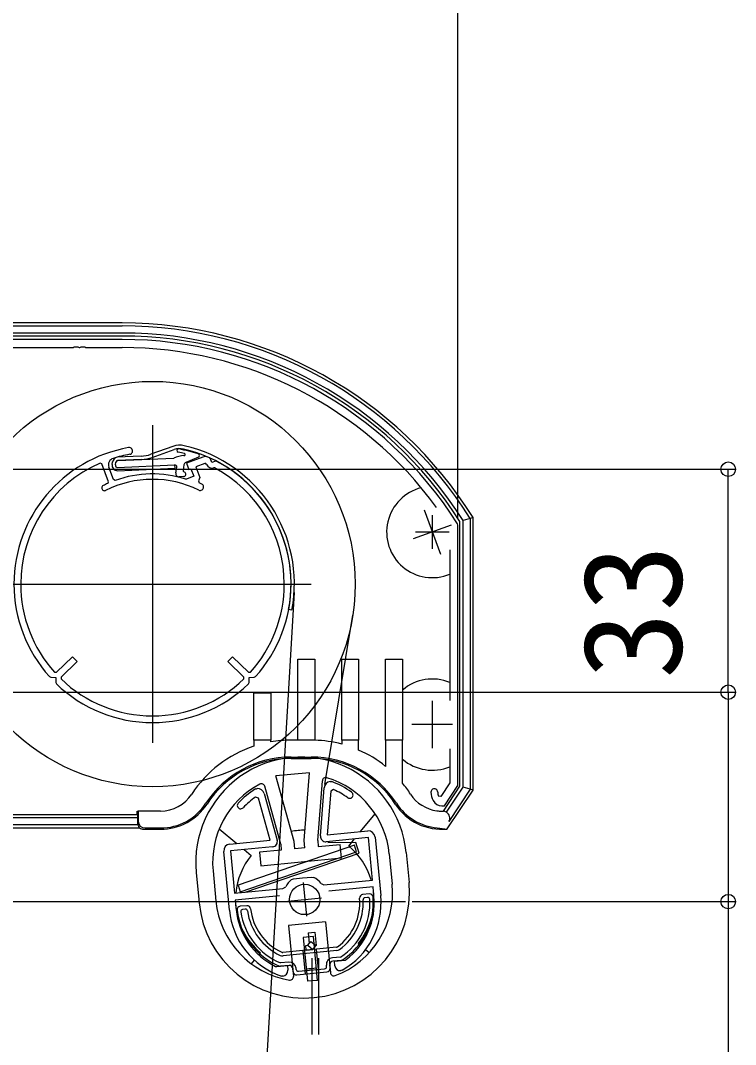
# Model space of a CAD drawing. Units: millimetres, scale not verified. Extents: x -875 to 875, y -1318 to 1308.
# Drawn here: x -110.9 to -5.1, y -603.2 to -451.7 of the extents above; entities that cross this region are included whole.
import ezdxf
from ezdxf.enums import TextEntityAlignment as Align

# ---------------------------------------------------------------- set-up
doc = ezdxf.new("R2010")
doc.units = ezdxf.units.MM
doc.header["$LTSCALE"] = 8
for name, color, linetype in [('0-3_YKK_11', 7, 'Continuous'), ('0-5_YKK_12', 2, 'Continuous'), ('0-6_YKK_13', 4, 'Continuous'), ('0-8_YKK_D', 6, 'Continuous')]:
    doc.layers.add(name, color=color, linetype=linetype)
doc.styles.add('ＭＳ ゴシック', font='')
doc.styles.get('ＭＳ ゴシック').set_extended_font_data('MS Gothic')

msp = doc.modelspace()

# ---------------------------------------------------------------- linework, layer by layer
at = {"layer": '0-3_YKK_11'}
for p, q in [((-95.889, -498.9), (-129.789, -498.9)), ((-83.376, -517.391), (-83.483, -517.274)), ((-82.21, -517.896), (-82.367, -517.883)), ((-49.989, -524.9), (-49.989, -529.9)), ((-47.489, -527.4), (-52.489, -527.4)), ((-47.389, -530.038), (-47.389, -552.328)), ((-49.989, -553.4), (-49.989, -558.4)), ((-47.489, -555.9), (-52.489, -555.9)), ((-66.54, -572.37), (-65.98, -565.249)), ((-74.844, -566.102), (-72.935, -572.986)), ((-58.45, -572.534), (-57.616, -581.194)), ((-80.012, -583.351), (-80.846, -574.691)), ((-69.102, -579.286), (-68.622, -584.263)), ((-71.35, -582.014), (-66.373, -581.535))]:
    msp.add_line(p, q, dxfattribs=at)
for points in [[(-119.876, -500.1), (-103.147, -500.1), (-102.964, -499.98), (-102.414, -499.98), (-102.231, -500.1), (-102.147, -500.1), (-101.964, -499.98), (-101.414, -499.98), (-101.231, -500.1), (-95.889, -500.1)], [(-83.928, -516.296), (-86.339, -517.198), (-85.989, -518.134), (-85.708, -518.029), (-85.287, -519.153), (-86.354, -519.552), (-86.484, -519.555)], [(-81.884, -516.937), (-82.042, -516.925), (-82.622, -517.124), (-82.821, -516.545), (-82.928, -516.428)], [(-98.012, -520.206), (-97.906, -519.953), (-98.888, -517.327), (-99.155, -517.213)], [(-96.912, -519.764), (-97.167, -519.646), (-97.858, -517.797)], [(-83.503, -517.266), (-83.654, -517.261), (-84.958, -517.749), (-84.367, -519.329), (-84.597, -519.845), (-84.498, -520.108)], [(-48.555, -567.9), (-48.189, -567.9), (-46.189, -564.9), (-46.189, -526.365), (-46.236, -526.204)], [(-105.898, -548.128), (-105.611, -548.138), (-103.246, -545.855), (-102.551, -546.574), (-104.916, -548.858), (-104.916, -549.146)], [(-77.862, -549.146), (-77.862, -548.858), (-80.227, -546.574), (-79.532, -545.855)], [(-79.532, -545.855), (-77.168, -548.138), (-76.88, -548.128)], [(-106.641, -548.797), (-106.423, -548.897), (-105.695, -548.91), (-105.702, -549.644), (-105.611, -549.865)], [(-77.168, -549.865), (-77.076, -549.644), (-77.076, -548.91), (-76.355, -548.897), (-76.137, -548.797)], [(-47.389, -559.472), (-47.389, -564.537), (-48.716, -566.527), (-49.066, -566.495)], [(-65.079, -564.332), (-64.963, -564.321), (-64.827, -564.339)], [(-79.946, -573.599), (-73.963, -573.023), (-75.69, -566.794), (-76.151, -566.628)], [(-76.149, -565.429), (-76.019, -565.385), (-75.904, -565.374)], [(-64.597, -565.515), (-65.018, -565.766), (-65.525, -572.211), (-59.541, -571.635)], [(-66.449, -579.406), (-66.011, -579.591), (-58.841, -578.901), (-59.445, -572.63), (-65.666, -573.229)], [(-73.629, -573.996), (-79.851, -574.595), (-79.247, -580.866), (-72.077, -580.175), (-71.682, -579.91)], [(-70.805, -578.832), (-70.536, -578.721), (-69.169, -578.589), (-67.802, -578.458), (-67.516, -578.516)], [(-58.611, -581.29), (-58.745, -579.896), (-65.287, -580.526)], [(-72.61, -581.231), (-79.151, -581.861), (-79.017, -583.255)], [(-64.4, -591.592), (-64.467, -590.895), (-62.9, -590.745), (-62.749, -590.686)], [(-73.163, -591.688), (-73.002, -591.717), (-71.435, -591.566), (-71.368, -592.263)], [(-63.331, -592.266), (-63.452, -592.305), (-63.527, -592.312)], [(-72.088, -593.136), (-72.163, -593.143), (-72.289, -593.129)]]:
    msp.add_lwpolyline(points, dxfattribs=at)
for centre, radius, start, end in [((-95.889, -557.7), 58.8, 32.38754, 90), ((-95.889, -557.7), 57.6, 36.12208, 89.99999), ((-91.389, -535.1), 20.5, 99.93254, 180.00001), ((-94.839, -515.4), 0.5, 279.93255, 99.93257), ((-96.922, -517.447), 1, 107.4014, 200.49999), ((-91.389, -535.1), 19.5, 99.93254, 107.40139), ((-83.578, -517.233), 1, 66.38536, 110.49996), ((-91.389, -535.1), 20.5, 65.62231, 66.38538), ((-91.389, -535.1), 19.5, 113.47003, 180), ((-91.39, -535.101), 19.501, 66.0819, 66.14447), ((-82.622, -517.124), 0.8, 199.45907, 288.54089), ((-91.389, -535.1), 19.5, 359.99999, 61.91725), ((-91.389, -535.1), 20.5, 0.00001, 62.37769), ((-91.389, -535.1), 15.5, 63.7908, 116.55843), ((-91.389, -535.1), 16.3, 72.48771, 109.80549), ((-98.498, -520.878), 0.4, 116.55848, 296.5585), ((-91.389, -535.1), 16.3, 113.97453, 116.5584), ((-84.323, -520.745), 0.5, 243.79072, 63.79074), ((-91.389, -535.1), 16.5, 63.79078, 65.31382), ((-91.389, -535.1), 20.5, 180.00001, 221.92602), ((-91.389, -535.1), 19.5, 180.00001, 221.92144), ((-91.389, -535.1), 19.5, 318.07856, 359.99999), ((-91.389, -535.1), 20.5, 318.07398, 359.99999), ((-91.389, -535.1), 20.5, 226.07396, 270), ((-91.389, -535.1), 19.5, 226.07854, 270), ((-91.389, -535.1), 19.5, 270, 313.92146), ((-91.389, -535.1), 20.5, 270, 313.92604), ((-64.983, -565.327), 1, 95.50001, 175.49999), ((-69.386, -576.3), 12.8, 54.33073, 69.13717), ((-69.392, -576.3), 12.8, 121.86283, 136.66927), ((-69.392, -576.3), 11.8, 124.94529, 136.66926), ((-75.808, -566.369), 1, 15.50001, 95.49999), ((-69.386, -576.3), 11.8, 54.33074, 66.05471), ((-62.214, -566.307), 0.5, 234.33071, 54.33073), ((-49.689, -565.9), 0.5, 359.99999, 180.00001), ((-47.689, -565.9), 2.5, 179.99997, 209.99999), ((-47.689, -565.9), 1.5, 180.00005, 203.38383), ((-78.339, -567.86), 0.5, 136.66927, 316.66929), ((-48.555, -566.4), 1.5, 210, 270.00003), ((-65.743, -572.433), 0.8, 175.49999, 275.49997), ((-59.445, -572.63), 1, 5.50001, 95.49999), ((-79.851, -574.595), 1, 95.50001, 185.49999), ((-73.706, -573.199), 0.8, 275.50003, 15.50001), ((-68.583, -581.537), 3.5, 129.40126, 152.30433), ((-69.181, -581.594), 3.5, 38.69567, 61.59874), ((-69.063, -582.296), 11.5, 299.89575, 5.49999), ((-69.063, -582.296), 10.5, 306.96698, 5.5), ((-68.565, -582.248), 11.5, 185.50001, 251.10425), ((-68.565, -582.248), 10.5, 185.5, 244.03302), ((-72.164, -592.34), 0.8, 275.50001, 5.49999), ((-63.604, -591.516), 0.8, 185.50001, 275.49999)]:
    msp.add_arc(centre, radius, start, end, dxfattribs=at)
at = {"layer": '0-5_YKK_12'}
for p, q in [((-91.389, -511.6), (-91.389, -558.6)), ((-51.186, -524.111), (-48.792, -530.689)), ((-47.17, -526.374), (-52.808, -528.426)), ((-114.889, -535.1), (-67.889, -535.1)), ((-49.989, -552.4), (-49.989, -559.4)), ((-46.989, -555.9), (-52.989, -555.9)), ((-572.116, -582.1), (-53.95, -582.1))]:
    msp.add_line(p, q, dxfattribs=at)
at = {"layer": '0-6_YKK_13'}
for p, q in [((-95.889, -496.461), (-134.428, -496.461)), ((-134.004, -496.885), (-95.889, -496.885)), ((-95.889, -497.95), (-132.939, -497.95)), ((-88.368, -514.73), (-91.615, -515.887)), ((-91.448, -516.358), (-88.2, -515.201)), ((-93.075, -516.172), (-96.596, -516.325)), ((-96.524, -516.823), (-88.222, -516.46)), ((-93.053, -516.671), (-96.524, -516.823)), ((-86.736, -516.095), (-86.675, -516.092)), ((-84.595, -516.327), (-86.432, -517.088)), ((-97.367, -517.394), (-97.3, -516.99)), ((-97.367, -517.394), (-97.312, -517.06)), ((-96.874, -517.476), (-96.807, -517.073)), ((-96.874, -517.476), (-96.807, -517.073)), ((-96.874, -517.476), (-96.807, -517.074)), ((-96.565, -517.826), (-88.113, -517.457)), ((-96.565, -517.826), (-88.113, -517.457)), ((-96.565, -517.826), (-88.113, -517.457)), ((-96.544, -518.325), (-88.091, -517.956)), ((-96.544, -518.325), (-88.091, -517.956)), ((-88.113, -517.457), (-88.091, -517.956)), ((-87.945, -518.646), (-87.804, -517.806)), ((-86.734, -517.467), (-86.867, -518.261)), ((-86.804, -519.201), (-87.43, -519.228)), ((-86.655, -518.527), (-86.762, -518.471)), ((-44.374, -525.379), (-45.44, -525.687)), ((-45.44, -565.134), (-45.44, -525.687)), ((-43.95, -525.257), (-44.374, -525.379)), ((-44.374, -525.379), (-44.374, -565.454)), ((-43.95, -565.582), (-43.95, -525.257)), ((-70.425, -536.334), (-101.589, -1065.8)), ((-70.747, -538.963), (-71.239, -538.871)), ((-61.794, -539.71), (-65.949, -564.757)), ((-63.389, -558.2), (-63.389, -546.2)), ((-76.389, -558.2), (-76.389, -551.2)), ((-76.389, -558.2), (-76.389, -559.087)), ((-73.889, -558.2), (-76.389, -558.2)), ((-73.889, -558.459), (-73.889, -558.2)), ((-69.889, -558.2), (-70.889, -558.2)), ((-67.389, -558.2), (-69.889, -558.2)), ((-67.389, -558.207), (-67.389, -558.2)), ((-63.389, -558.2), (-63.389, -558.788)), ((-60.889, -558.2), (-63.389, -558.2)), ((-60.889, -559.661), (-60.889, -558.2)), ((-56.889, -558.2), (-56.889, -562.089)), ((-54.389, -558.2), (-56.889, -558.2)), ((-54.389, -564.564), (-54.389, -558.2)), ((-70.889, -560.7), (-67.889, -560.7)), ((-70.889, -560.892), (-67.889, -560.892)), ((-68.156, -563.021), (-73.133, -563.5)), ((-70.44, -573.211), (-73.133, -563.5)), ((-68.947, -573.067), (-68.156, -563.021)), ((-72.414, -573.577), (-74.786, -565.022)), ((-66.939, -573.05), (-66.243, -564.199)), ((-47.905, -568.866), (-45.44, -565.134)), ((-44.374, -565.454), (-45.44, -565.134)), ((-47.761, -571.349), (-43.95, -565.582)), ((-44.374, -565.454), (-47.543, -570.25)), ((-43.95, -565.582), (-44.374, -565.454)), ((-119.42, -569.65), (-93.611, -569.65)), ((-118.947, -569.2), (-93.611, -569.2)), ((-93.664, -569.2), (-93.664, -568.7)), ((-93.664, -568.7), (-93.489, -568.7)), ((-93.611, -569.65), (-93.617, -570.328)), ((-93.611, -569.2), (-93.611, -569.65)), ((-93.489, -568.7), (-93.489, -570.2)), ((-90.196, -568.7), (-93.489, -568.7)), ((-60.586, -571.735), (-58.431, -569.121)), ((-48.582, -568.7), (-48.334, -568.7)), ((-122.052, -571.154), (-93.334, -571.154)), ((-93.544, -570.715), (-121, -570.715)), ((-93.617, -570.328), (-93.58, -570.291)), ((-92.489, -571.2), (-90.196, -571.2)), ((-81.515, -571.344), (-78.901, -573.499)), ((-47.762, -571.351), (-47.761, -571.349)), ((-92.681, -571.392), (-90.196, -571.392)), ((-62.342, -573.866), (-61.486, -572.826)), ((-77.81, -574.398), (-76.771, -575.255)), ((-72.414, -573.577), (-72.328, -574.473)), ((-70.337, -574.282), (-70.44, -573.211)), ((-68.844, -574.138), (-70.337, -574.282)), ((-68.844, -574.138), (-68.947, -573.067)), ((-66.939, -573.05), (-66.853, -573.946)), ((-66.853, -573.946), (-63.618, -573.635)), ((-61.321, -573.352), (-65.448, -573.409)), ((-60.787, -574.902), (-61.321, -573.352)), ((-77.663, -580.713), (-60.787, -574.902)), ((-56.349, -575.044), (-55.918, -579.524)), ((-53.861, -574.805), (-53.43, -579.284)), ((-84.917, -577.795), (-84.486, -582.274)), ((-82.429, -577.556), (-81.997, -582.035)), ((-59.297, -580.952), (-60.293, -581.047)), ((-59.556, -581.479), (-59.955, -581.517)), ((-77.412, -582.696), (-78.408, -582.792)), ((-77.655, -583.222), (-78.053, -583.26)), ((-65.78, -585.095), (-71.254, -585.622)), ((-71.254, -585.622), (-70.528, -593.16)), ((-65.78, -585.095), (-65.054, -592.633)), ((-68.417, -588.556), (-67.94, -587.977)), ((-68.355, -586.719), (-67.36, -586.623)), ((-68.355, -586.719), (-68.203, -588.297)), ((-67.94, -587.977), (-67.168, -588.614)), ((-67.36, -586.623), (-67.168, -588.614)), ((-64.172, -588.858), (-72.114, -589.623)), ((-64.124, -589.355), (-72.066, -590.12)), ((-69.139, -589.336), (-68.803, -592.817)), ((-68.709, -588.584), (-68.417, -588.556)), ((-68.641, -589.288), (-68.709, -588.584)), ((-68.641, -589.288), (-67.645, -589.192)), ((-68.417, -588.556), (-67.645, -589.192)), ((-67.645, -589.192), (-67.168, -588.614)), ((-67.148, -589.144), (-66.813, -592.626)), ((-60.953, -588.294), (-60.634, -588.557)), ((-59.861, -589.194), (-59.314, -589.645)), ((-76.733, -591.323), (-76.281, -590.775)), ((-75.645, -590.003), (-75.382, -589.684)), ((-71.234, -591.045), (-72.436, -591.16)), ((-67.808, -590.453), (-67.808, -601.746)), ((-66.808, -590.453), (-66.808, -601.746)), ((-63.563, -590.306), (-64.764, -590.422)), ((-63.466, -590.799), (-64.716, -590.919)), ((-71.186, -591.542), (-72.437, -591.663)), ((-70.593, -592.487), (-70.641, -591.992)), ((-70.124, -592.141), (-70.143, -591.944)), ((-70.048, -592.937), (-65.568, -592.506)), ((-69.797, -592.411), (-65.915, -592.037)), ((-65.645, -591.71), (-65.664, -591.513)), ((-65.118, -591.96), (-65.166, -591.465)), ((-66.956, -593.747), (-68.449, -593.891)), ((-67.808, -593.277), (-67.808, -597.153)), ((-66.808, -593.181), (-66.808, -597.153))]:
    msp.add_line(p, q, dxfattribs=at)
for points in [[(-95.889, -498.4), (-132.489, -498.4), (-132.489, -507.6)], [(-48.339, -568.707), (-45.889, -564.999), (-45.889, -525.818)], [(-69.889, -558.2), (-69.889, -546.2), (-67.389, -546.2), (-67.389, -558.2)], [(-63.389, -546.2), (-60.889, -546.2), (-60.889, -558.2)], [(-56.889, -558.2), (-56.889, -546.2), (-54.389, -546.2), (-54.389, -558.2)], [(-76.389, -551.2), (-73.889, -551.2), (-73.889, -558.2)], [(-72.328, -574.473), (-75.563, -574.785), (-75.371, -576.776), (-63.426, -575.625), (-63.618, -573.635)], [(-66.956, -593.747), (-67.579, -587.277), (-69.072, -587.421), (-68.449, -593.891)]]:
    msp.add_lwpolyline(points, dxfattribs=at)
msp.add_lwpolyline([(-61.519, -573.759), (-78.727, -579.684), (-78.402, -580.629), (-61.193, -574.704)], close=True, dxfattribs=at)
for centre, radius in [((-91.389, -535.1), 30), ((-68.862, -581.775), 2.25)]:
    msp.add_circle(centre, radius, dxfattribs=at)
for centre, radius, start, end in [((-95.889, -557.7), 61.239, 31.99051, 90), ((-95.889, -557.7), 60.815, 32.10491, 90), ((-95.889, -557.7), 59.749, 32.39761, 90), ((-95.889, -557.7), 59.3, 32.52357, 90), ((-87.361, -517.556), 3, 77.06994, 109.60049), ((-87.361, -517.556), 2.5, 77.06994, 109.60049), ((-87.519, -515.347), 0.25, 78.44032, 258.44032), ((-93.281, -543.514), 29, 72.61758, 78.44032), ((-91.389, -535.1), 20.5, 349.40098, 77.06994), ((-91.389, -535.1), 21, 349.40098, 77.06994), ((-96.424, -517.209), 0.9, 100.86476, 170.5), ((-96.424, -517.209), 0.9, 100.86476, 170.5), ((-93.293, -511.176), 5, 272.5, 289.60049), ((-93.293, -511.176), 5.5, 272.5, 289.60049), ((-86.542, -520.09), 4, 92.78507, 114.83351), ((-93.281, -543.514), 28.5, 76.54026, 78.44032), ((-86.682, -515.943), 0.15, 272.5, 76.54026), ((-84.695, -516.087), 0.26, 292.62855, 72.61755), ((-96.578, -517.526), 0.8, 170.5, 272.5), ((-96.578, -517.526), 0.8, 170.5, 272.5), ((-96.578, -517.526), 0.3, 170.5, 272.5), ((-96.578, -517.526), 0.3, 170.5, 272.5), ((-96.578, -517.526), 0.3, 170.5, 272.5), ((-96.511, -517.122), 0.3, 92.5, 170.5), ((-96.511, -517.122), 0.3, 92.5, 170.5), ((-96.511, -517.124), 0.3, 100.86476, 170.5), ((-88.1, -517.756), 0.3, 350.5, 92.5), ((-86.669, -518.294), 0.2, 170.5, 242.5), ((-86.241, -517.55), 0.5, 112.5, 170.5), ((-87.452, -518.729), 0.5, 170.5, 272.5), ((-86.82, -518.844), 0.357, 272.5, 62.5), ((-49.989, -527.4), 6.75, 103.97505, 292.65524), ((-49.989, -555.9), 6.75, 67.34476, 130.68137), ((-70.889, -575.7), 17.5, 108.3177, 147.07927), ((-70.889, -575.7), 17.5, 90, 99.87089), ((-67.889, -575.7), 17.5, 75.0994, 88.36275), ((-69.389, -576.3), 15.6, 5.5, 185.5), ((-70.889, -575.7), 15, 90, 147.07927), ((-67.889, -575.7), 15, 32.92073, 90), ((-67.889, -575.7), 17.5, 51.0552, 66.42182), ((-70.889, -575.7), 14.808, 90, 147.07927), ((-67.889, -575.7), 14.808, 32.92073, 90), ((-49.989, -555.9), 6.75, 229.31863, 292.65524), ((-65.744, -564.239), 0.5, 73.18583, 175.5), ((-69.389, -576.3), 13.1, 5.5, 73.18583), ((-69.389, -576.3), 13.1, 117.81417, 185.5), ((-75.268, -565.156), 0.5, 15.5, 117.81417), ((-67.889, -575.7), 17.5, 32.92073, 39.51765), ((-90.196, -563.2), 5.5, 270, 327.07927), ((-48.582, -563.2), 5.5, 212.92073, 262.35808), ((-90.196, -563.2), 8, 270, 327.07927), ((-90.196, -563.2), 8.192, 270, 327.07927), ((-48.582, -563.2), 8.192, 212.92073, 275.74701), ((-48.582, -563.2), 8, 212.92073, 265.16708), ((-48.582, -563.2), 5.5, 262.35808, 270), ((-68.862, -581.775), 10.25, 89.7961, 101.2039), ((-68.862, -581.775), 10.25, 16.31953, 50.5), ((-68.862, -581.775), 10.25, 140.5, 174.68047), ((-68.958, -580.779), 15.6, 185.5, 5.5), ((-68.958, -580.779), 13.1, 290.44766, 5.5), ((-68.814, -582.27), 8.1, 306.26186, 4.83375), ((-68.814, -582.27), 8.6, 306.26186, 2.92404), ((-68.814, -582.27), 9.6, 303.16447, 3.0349), ((-68.814, -582.27), 10.1, 302.87517, 4.90316), ((-68.862, -581.775), 10.25, 320.5, 7.01566), ((-60.245, -581.545), 0.5, 95.5, 184.83375), ((-59.926, -581.816), 0.3, 95.5, 182.92404), ((-59.527, -581.777), 0.3, 3.0349, 95.5), ((-59.249, -581.449), 0.5, 4.90316, 95.5), ((-68.958, -580.779), 13.1, 185.5, 260.55234), ((-68.862, -581.775), 10.25, 183.98434, 230.5), ((-78.36, -583.289), 0.5, 95.5, 186.09684), ((-68.814, -582.27), 10.1, 186.09684, 248.12483), ((-78.025, -583.559), 0.3, 95.5, 187.9651), ((-77.626, -583.52), 0.3, 8.07596, 95.5), ((-77.365, -583.194), 0.5, 6.16625, 95.5), ((-68.814, -582.27), 8.6, 188.07596, 244.73814), ((-68.814, -582.27), 8.1, 186.16625, 244.73814), ((-68.814, -582.27), 9.6, 187.9651, 247.83553), ((-64.201, -588.559), 0.3, 275.5, 306.26186), ((-64.201, -588.559), 0.8, 275.5, 306.26186), ((-72.143, -589.324), 0.8, 244.73814, 275.5), ((-72.143, -589.324), 0.3, 244.73814, 275.5), ((-71.139, -592.04), 1, 5.5, 95.5), ((-64.668, -591.417), 1, 95.5, 185.5), ((-64.668, -591.417), 0.5, 95.5, 185.5), ((-63.495, -590.5), 0.3, 275.5, 302.87517), ((-72.466, -591.364), 0.3, 248.12483, 275.5), ((-71.139, -592.04), 0.5, 5.5, 95.5), ((-70.095, -592.439), 0.5, 185.5, 275.5), ((-69.826, -592.112), 0.3, 185.5, 275.5), ((-68.862, -581.775), 10.25, 271.30388, 279.69612), ((-65.944, -591.738), 0.3, 275.5, 5.5), ((-65.616, -592.008), 0.5, 275.5, 5.5), ((-71.026, -593.208), 0.5, 260.55234, 5.5), ((-64.556, -592.585), 0.5, 185.5, 290.44766)]:
    msp.add_arc(centre, radius, start, end, dxfattribs=at)
for centre, major_axis, ratio, start_param, end_param in [((-48.459, -569.7), (-1.003, 0), 0.997324, 4.1278852, 4.5929723), ((-48.459, -569.7), (1.035, -0.288), 0.925095, 5.9930986, 7.5620297), ((-92.617, -570.328), (0.391, 0.932), 0.987628, 1.9635144, 2.3567351), ((-92.557, -570.268), (0.503, 1.094), 0.804487, 2.3185533, 2.7879143), ((-92.489, -570.2), (-0.707, -0.707), 0.999924, 5.4978252, 7.0685454), ((-92.69, -570.401), (0.927, -0.379), 0.987628, 4.3969685, 5.1051071), ((-47.677, -563.798), (6.348, -4.194), 0.989768, 5.0817222, 5.2802792)]:
    msp.add_ellipse(centre, major_axis=major_axis, ratio=ratio, start_param=start_param, end_param=end_param, dxfattribs=at)
at = {"layer": '0-8_YKK_D'}
for p, q in [((-46.189, -525.365), (-46.189, -415.461)), ((-116.089, -518.1), (-5.189, -518.1)), ((-6.189, -551.1), (-6.189, -518.1)), ((-116.089, -551.1), (-5.189, -551.1)), ((-116.089, -551.1), (-5.189, -551.1)), ((-52.95, -582.1), (-5.189, -582.1))]:
    msp.add_line(p, q, dxfattribs=at)
msp.add_lwpolyline([(-6.189, -551.1), (-6.189, -582.1), (-6.189, -671.892)], dxfattribs=at)
for centre in [(-6.189, -518.1), (-6.189, -551.1), (-6.189, -551.1), (-6.189, -582.1)]:
    msp.add_circle(centre, 1.075, dxfattribs=at)

# ---------------------------------------------------------------- texts
at = {"layer": '0-8_YKK_D', "style": 'ＭＳ ゴシック'}
msp.add_text('33', height=14.66, rotation=90, dxfattribs=at).set_placement((-8.689, -549.145), align=Align.BOTTOM_LEFT)

doc.saveas('drawing.dxf')
